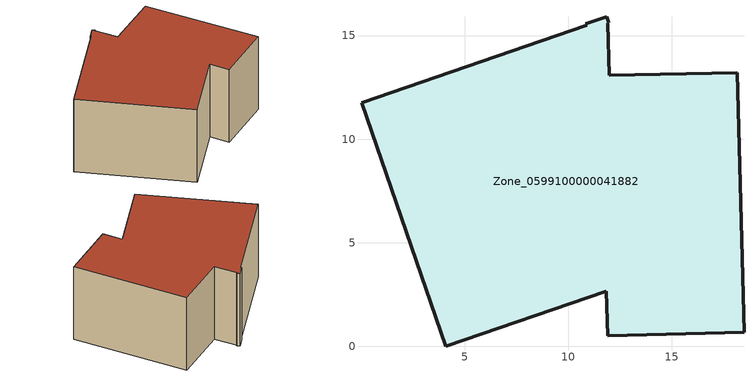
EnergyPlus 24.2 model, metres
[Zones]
Zone_0599100000041882
 floor ground (C_G): 10.9,15.49 10.84,15.56 11.86,15.91 11.96,15.61 11.9,15.59 11.97,13.08 18.15,13.21 18.48,0.69 11.9,0.52 11.84,2.67 4.1,0 0.02,11.75 z3.21
 wall outside (C_F): 18.15,13.21 11.97,13.08 11.9,15.59 11.96,15.61 11.86,15.91 10.84,15.56 10.9,15.49 0.02,11.75 4.1,0 11.84,2.67 11.9,0.52 18.48,0.69 18.15,13.21 z3.21:11.85
 roof outside (C_R): 10.84,15.56 10.9,15.49 0.02,11.75 4.1,0 11.84,2.67 11.9,0.52 18.48,0.69 18.15,13.21 11.97,13.08 11.9,15.59 11.96,15.61 11.86,15.91 z11.85
[BUILDING]
Pand.0599100000041882: North Axis=0; Terrain=City; Loads Convergence Tolerance Value=0.04; Temperature Convergence Tolerance Value=0.4; Solar Distribution=FullExterior; Maximum Number of Warmup Days=25; Minimum Number of Warmup Days=1
[Site:Location]
Rotterdam.The.Hague.AP_ZH_NLD Design_Conditions: Latitude=51.96; Longitude=4.45; Time Zone=1; Elevation=-4.5
[SITE:GROUNDTEMPERATURE:BUILDINGSURFACE]
18, 18, 18, 18, 18, 18, 18, 18, 18, 18, 18, 18
[MATERIAL] Thermal Absorptance=0.9; Solar Absorptance=0.7; Visible Absorptance=0.7
Name | Roughness | Thickness | Conductivity | Density | Specific Heat
G.D.1975-1991 | MediumSmooth | 0.15 | 0.288461 | 540 | 1210
F.D.1975-1991 | Rough | 0.3 | 0.230769 | 1920 | 840
R.D.1975-1991 | MediumRough | 0.2 | 0.153846 | 1500 | 1000
[CONSTRUCTION]
C_G: G.D.1975-1991
C_F: F.D.1975-1991
C_R: R.D.1975-1991
[ZONE]
Zone_0599100000041882: Type=1; Multiplier=1; Ceiling Height=Autocalculate; Volume=Autocalculate; Floor Area=autocalculate; Part of Total Floor Area=Yes
[ZONEINFILTRATION:DESIGNFLOWRATE]
Infil_Zone_0599100000041882: Zone or ZoneList or Space or SpaceList=Zone_0599100000041882; Schedule=AlwaysOn; Design Flow Rate Calculation Method=Flow/Area; Flow Rate per Floor Area=0.0042; Constant Term Coefficient=1; Temperature Term Coefficient=0; Velocity Term Coefficient=0; Velocity Squared Term Coefficient=0
[HVACTEMPLATE:ZONE:IDEALLOADSAIRSYSTEM]
Zone_0599100000041882: Maximum Heating Supply Air Temperature=50; Minimum Cooling Supply Air Temperature=13; Maximum Heating Supply Air Humidity Ratio=0.0156; Minimum Cooling Supply Air Humidity Ratio=0.0077; Heating Limit=NoLimit; Cooling Limit=NoLimit; Dehumidification Control Type=ConstantSensibleHeatRatio; Cooling Sensible Heat Ratio=0.7; Dehumidification Setpoint=60; Humidification Control Type=None; Humidification Setpoint=30; Outdoor Air Method=None; Outdoor Air Flow Rate per Person=0.00944; Outdoor Air Flow Rate per Zone Floor Area=0; Outdoor Air Flow Rate per Zone=0; Demand Controlled Ventilation Type=None; Outdoor Air Economizer Type=NoEconomizer; Heat Recovery Type=None; Sensible Heat Recovery Effectiveness=0.7; Latent Heat Recovery Effectiveness=0.65
[ZONECONTROL:THERMOSTAT]
ThermostatControl_Zone_0599100000041882: Zone or ZoneList=Zone_0599100000041882; Control Type Schedule=DualSetpointControlType; Control 1=Thermostat_Zone_0599100000041882; Temperature Difference Between Cutout And Setpoint=0
[THERMOSTATSETPOINT:DUALSETPOINT]
Thermostat_Zone_0599100000041882: Heating Setpoint Temperature Schedule=HeatingSetpoint_Zone_0599100000041882; Cooling Setpoint Temperature Schedule=CoolingSetpoint_Zone_0599100000041882
[SCHEDULE:COMPACT]
HeatingSetpoint_Zone_0599100000041882: Through: 12/31, For: AllDays, Until: 24:00, 21
CoolingSetpoint_Zone_0599100000041882: Through: 12/31, For: AllDays, Until: 24:00, 24
DualSetpointControlType: Through: 12/31, For: AllDays, Until: 24:00, 4
AlwaysOn: Through: 12/31, For: AllDays, Until: 24:00, 1
